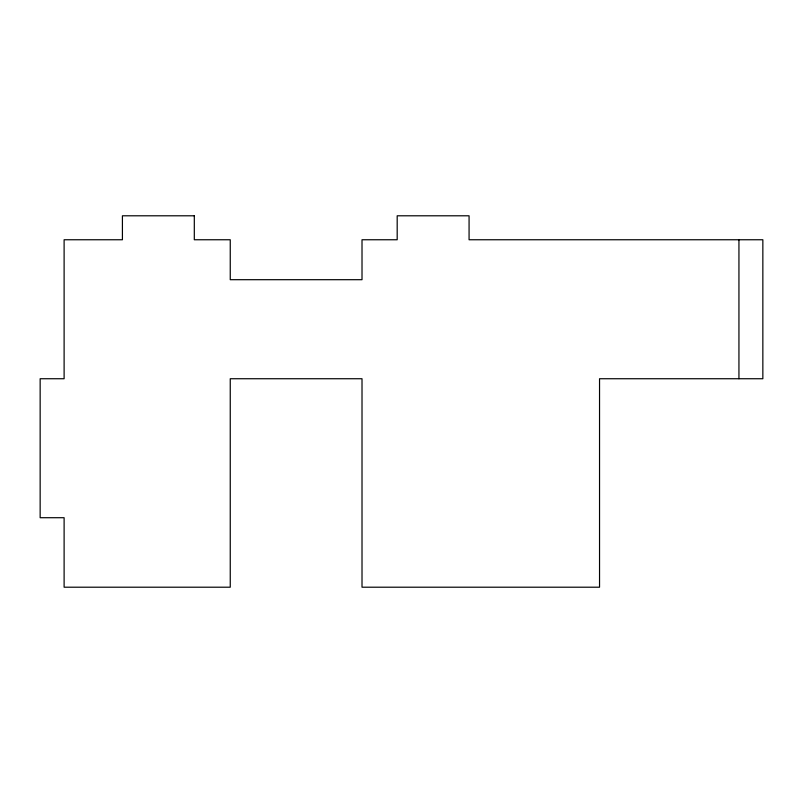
<?xml version="1.0" encoding="UTF-8"?>
<svg xmlns="http://www.w3.org/2000/svg" width="803" height="803" viewBox="0 0 803 803"><rect width="100%" height="100%" fill="white"/><g stroke="black" fill="none" stroke-linecap="round" stroke-linejoin="round"><path stroke-width="1.2" d="M738.941 239.756L738.941 378.735M194.306 215.796L122.417 215.796L122.417 239.756L64.11 239.756L64.11 378.735L40.15 378.735L40.15 517.714L64.11 517.714L64.11 587.204L230.25 587.204L230.25 378.735L362.012 378.735L362.012 587.204L599.54 587.204L599.54 378.735L762.85 378.735L762.85 239.756L469.072 239.756L469.072 215.796L397.184 215.796L397.184 239.756L362.012 239.756L362.012 279.695L230.25 279.695L230.25 239.756L194.306 239.756L194.306 215.796"/></g></svg>
